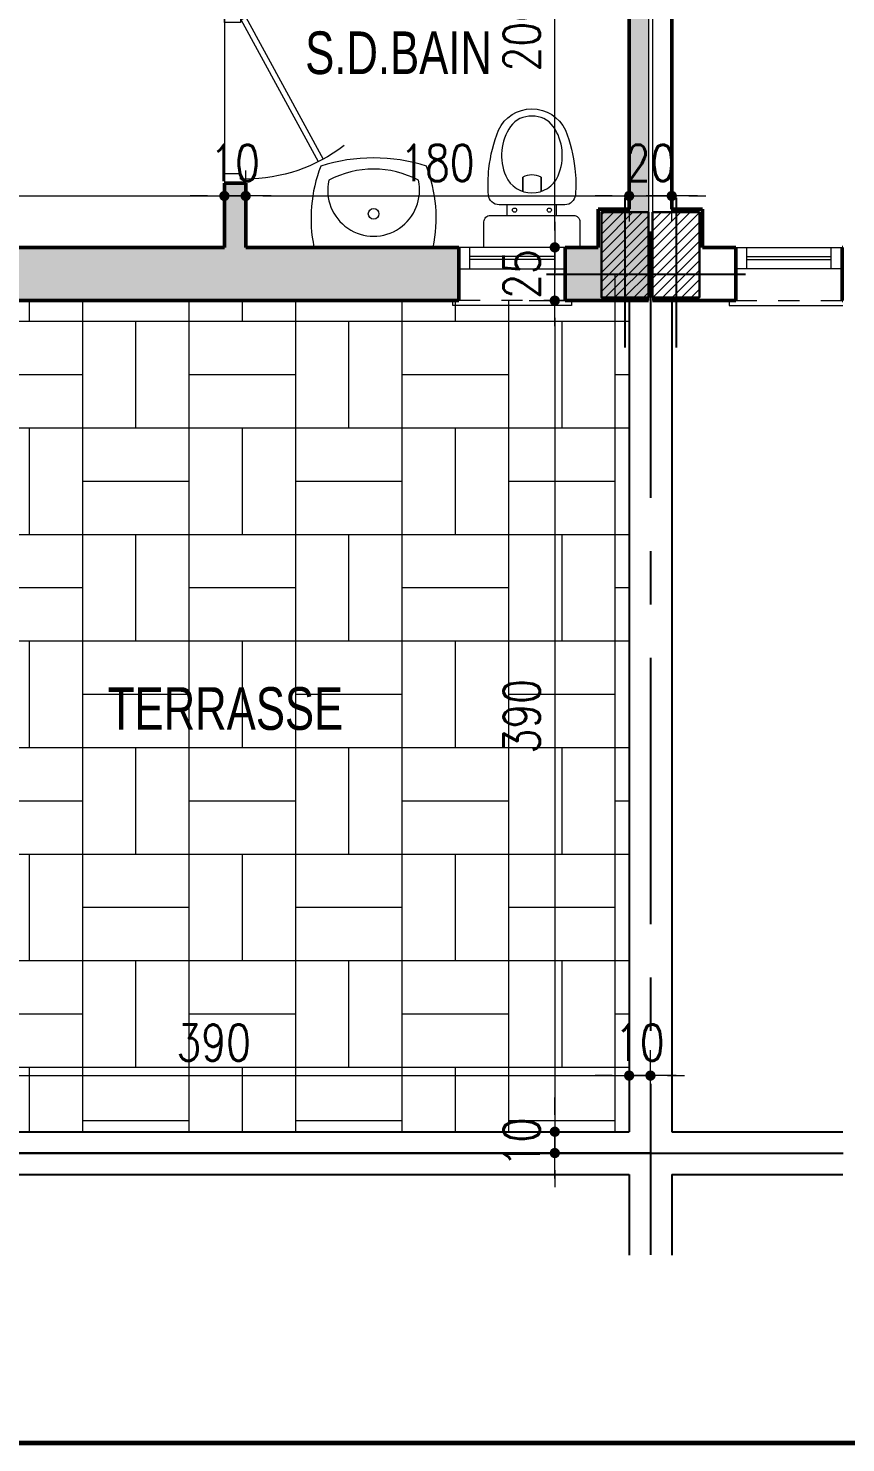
# Model space of a CAD drawing. Header units: millimetres. Extents: x 906 to 2482, y -1290 to -637.
# Drawn here: x 2043.25 to 2047.08, y -1289.76 to -1283.12 of the extents above; entities that cross this region are included whole.
import ezdxf

# ---------------------------------------------------------------- set-up
doc = ezdxf.new("R2010")
doc.units = ezdxf.units.MM
for name, pattern in [('AXES', [2, 1.25, -0.25, 0.25, -0.25]), ('CONTINU', [0]), ('HIDDEN', [0.375, 0.25, -0.125])]:
    doc.linetypes.add(name, pattern=pattern)
doc.layers.get('DEFPOINTS').update_dxf_attribs({"color": 255, "lineweight": 13})
for name, color, linetype, lineweight in [('A-signe', 7, 'Continuous', 9), ('APPUITS', 7, 'Continuous', 18), ('AXE LIMITE', 7, 'AXES', 30), ('DIM.', 4, 'Continuous', 25), ('interrompu', 7, 'HIDDEN', 15), ('MENUISERIE', 7, 'Continuous', 13), ('MUR 0.2', 7, 'Continuous', 20), ('MUR 0.25', 7, 'Continuous', 25), ('MUR 0.5', 7, 'Continuous', 50), ('mur-fort', 7, 'Continuous', 60), ('POTEAUX ARCH', 7, 'Continuous', 30), ('POTEAUX HACHURE', 7, 'Continuous', 15), ('SANITAIRE', 7, 'Continuous', 15), ('TEXTE', 7, 'Continuous', 20)]:
    doc.layers.add(name, color=color, linetype=linetype, lineweight=lineweight)
doc.layers.add('AXE', color=7, linetype='AXES')
doc.layers.add('HATCH', color=7, linetype='Continuous', lineweight=5, true_color=0xbababa)
doc.layers.add('teinte 5', color=7, linetype='Continuous', true_color=0x3d3d00)
doc.styles.add('atef', font='romans.shx', dxfattribs={"width": 0.8})
doc.styles.add('STYLE4', font='swisscl.ttf')
doc.dimstyles.new('COTEXT', dxfattribs={"dimscale": 0, "dimtxt": 0.17, "dimasz": 0.08, "dimexe": 0.015, "dimexo": 0.015, "dimgap": 0.07, "dimtad": 1, "dimdec": 0, "dimlfac": 100, "dimzin": 0, "dimdsep": 46, "dimtxsty": 'atef', "dimblk": 'SIG2', "dimcen": 0.15, "dimse1": 1, "dimse2": 1, "dimclrd": 256, "dimclre": 6, "dimclrt": 2, "dimadec": 0, "dimazin": 0, "dimtfac": 0.5, "dimtdec": 0, "dimtix": 1, "dimtmove": 2, "dimatfit": 1, "dimldrblk": 'SIG2', "dimfxl": 0.18, "dimtolj": 1, "dimtzin": 0, "dimlwd": 18, "dimarcsym": 0})
pattern_1 = [(45, (1023.69989, -388.637394), (-0.0224506403, 0.0224506403), [])]

# ---------------------------------------------------------------- blocks, each defined once
blk = doc.blocks.new('P - 0.80')
at = {"layer": 'MENUISERIE'}
for points in [[(-0.6991, 0.3412), (-0.0325, -0.0217), (-0.02, 0), (-0.6875, 0.3633)], [(-0.8, 0), (-0.78, 0), (-0.78, -0.025), (-0.755, -0.025), (-0.755, -0.1), (-0.8, -0.1)], [(0, 0), (-0.02, 0), (-0.02, -0.025), (-0.045, -0.025), (-0.045, -0.1), (0, -0.1)]]:
    blk.add_lwpolyline(points, dxfattribs=at)
blk.add_arc((-0.02, 0), 0.76, 142.54543, 180, dxfattribs=at)
blk = doc.blocks.new('L.MAIN 56-46')
at = {"layer": 'SANITAIRE', "linetype": 'Continuous'}
blk.add_line((0, 0), (0, 0.56), dxfattribs=at)
blk.add_circle((-0.1575, 0.28), 0.025, dxfattribs=at)
for centre, radius, start, end in [((-0.1365, -0.1054), 0.6792, 78.40823, 111.10552), ((0.3903, 0.2801), 0.8103, 162.16614, 197.83384), ((0.0788, 0.28), 0.4463, 151.92752, 208.07249), ((-0.2678, 0.28), 0.2153, 257.31963, 102.68038), ((-0.1365, 0.6605), 0.6744, 248.73744, 281.67531)]:
    blk.add_arc(centre, radius, start, end, dxfattribs=at)
blk = doc.blocks.new('CUVETTE -2')
at = {"layer": 'SANITAIRE'}
for p, q in [((0.1089, 0.15), (0.1089, 0.2)), ((0.3411, 0.15), (0.3411, 0.2))]:
    blk.add_line(p, q, dxfattribs=at)
at = {"layer": 'SANITAIRE', "flags": 128}
for points in [[(0.068, 0.5503, -0.290899), (0.225, 0.6501)], [(0.225, 0.6154, 0.251168), (0.1249, 0.5678)], [(0.225, 0.6501, -0.290899), (0.382, 0.5503)], [(0.3251, 0.5678, 0.251168), (0.225, 0.6154)], [(0.0232, 0.3699, -0.068521), (0.068, 0.5503)], [(0.1249, 0.5678, 0.259575), (0.1024, 0.335)], [(0.3476, 0.335, 0.259575), (0.3251, 0.5678)], [(0.382, 0.5503, -0.068521), (0.4268, 0.3699)], [(0.0212, 0.2458, -0.05039), (0.0232, 0.3699)], [(0.1024, 0.335, 0.300692), (0.225, 0.2557)], [(0.225, 0.2557, 0.300692), (0.3476, 0.335)], [(0.4268, 0.3699, -0.05039), (0.4288, 0.2458)], [(0.379, 0.2), (0.071, 0.2, -0.39005), (0.0212, 0.2458)], [(0.4288, 0.2458, -0.39005), (0.379, 0.2)], [(0.45, 0), (0, 0), (0, 0.12, -0.414214), (0.03, 0.15)], [(0.03, 0.15), (0.42, 0.15, -0.414214), (0.45, 0.12)]]:
    blk.add_lwpolyline(points, format="xyb", dxfattribs=at)
at = {"layer": 'SANITAIRE'}
for points in [[(0.1819, 0.3292), (0.1819, 0.3292), (0.1819, 0.2625), (0.1819, 0.2625)], [(0.2681, 0.3292), (0.2681, 0.3292), (0.2681, 0.2625), (0.2681, 0.2625)]]:
    blk.add_lwpolyline(points, close=True, dxfattribs=at)
at = {"layer": 'SANITAIRE', "flags": 128}
blk.add_lwpolyline([(0.45, 0.12), (0.45, 0)], dxfattribs=at)
at = {"layer": 'SANITAIRE'}
for centre in [(0.1434, 0.175), (0.3066, 0.175)]:
    blk.add_circle(centre, 0.00977, dxfattribs=at)
blk.add_arc((0.225, 0.246), 0.0937, 62.60785, 117.39215, dxfattribs=at)
blk = doc.blocks.new('SIG2')
at = {"layer": 'A-signe'}
for p, q in [((0, 1.5), (0, 0.5)), ((-1.5, 0), (-0.5, 0)), ((-0.5, 0), (0.5, 0)), ((0, 0.5), (0, -0.5)), ((0.5, 0), (1.5, 0)), ((0, -0.5), (0, -1.5))]:
    blk.add_line(p, q, dxfattribs=at)
at = {"layer": 'A-signe', "const_width": 0.3}
blk.add_lwpolyline([(-0.15, 0, 1), (0.15, 0, 1)], format="xyb", close=True, dxfattribs=at)
blk = doc.blocks.new('*D120')
at = {"layer": 'DEFPOINTS', "color": 0, "transparency": 16777216}
for p in [(2044.1656, -1283.9114), (2039.9656, -1284.0028), (2044.1656, -1284.1528)]:
    blk.add_point(p, dxfattribs=at)
at = {"layer": 'DIM.', "lineweight": 18, "transparency": 16777216}
blk.add_line((2040.0456, -1283.9114), (2044.0856, -1283.9114), dxfattribs=at)
at = {"layer": 'DIM.', "lineweight": 18, "transparency": 16777216, "xscale": 0.08, "yscale": 0.08, "zscale": 0.08, "rotation": 180}
blk.add_blockref('SIG2', (2039.9656, -1283.9114), dxfattribs=at)
at = {"layer": 'DIM.', "lineweight": 18, "transparency": 16777216, "xscale": 0.08, "yscale": 0.08, "zscale": 0.08}
blk.add_blockref('SIG2', (2044.1656, -1283.9114), dxfattribs=at)
at = {"layer": 'DIM.', "color": 2, "transparency": 16777216, "insert": (2042.0656, -1283.7564), "char_height": 0.17, "attachment_point": 5, "style": 'atef'}
blk.add_mtext('\\A1;420', dxfattribs=at)
blk = doc.blocks.new('*D121')
at = {"layer": 'DEFPOINTS', "color": 0, "transparency": 16777216}
for p in [(2044.2656, -1283.9114), (2044.1656, -1284.1528), (2044.2656, -1284.1528)]:
    blk.add_point(p, dxfattribs=at)
at = {"layer": 'DIM.', "lineweight": 18, "transparency": 16777216}
for p, q in [((2044.0856, -1283.9114), (2044.0056, -1283.9114)), ((2044.1656, -1283.9114), (2044.2656, -1283.9114)), ((2044.3456, -1283.9114), (2044.4256, -1283.9114))]:
    blk.add_line(p, q, dxfattribs=at)
at = {"layer": 'DIM.', "lineweight": 18, "transparency": 16777216, "xscale": 0.08, "yscale": 0.08, "zscale": 0.08}
blk.add_blockref('SIG2', (2044.1656, -1283.9114), dxfattribs=at)
at = {"layer": 'DIM.', "lineweight": 18, "transparency": 16777216, "xscale": 0.08, "yscale": 0.08, "zscale": 0.08, "rotation": 180}
blk.add_blockref('SIG2', (2044.2656, -1283.9114), dxfattribs=at)
at = {"layer": 'DIM.', "color": 2, "transparency": 16777216, "insert": (2044.2156, -1283.7564), "char_height": 0.17, "attachment_point": 5, "style": 'atef'}
blk.add_mtext('\\A1;10', dxfattribs=at)
blk = doc.blocks.new('*D122')
at = {"layer": 'DEFPOINTS', "color": 0, "transparency": 16777216}
for p in [(2046.0656, -1283.8135), (2046.0656, -1283.9114), (2044.2656, -1284.3022)]:
    blk.add_point(p, dxfattribs=at)
at = {"layer": 'DIM.', "lineweight": 18, "transparency": 16777216}
blk.add_line((2044.3456, -1283.9114), (2045.9856, -1283.9114), dxfattribs=at)
at = {"layer": 'DIM.', "lineweight": 18, "transparency": 16777216, "xscale": 0.08, "yscale": 0.08, "zscale": 0.08, "rotation": 180}
blk.add_blockref('SIG2', (2044.2656, -1283.9114), dxfattribs=at)
at = {"layer": 'DIM.', "lineweight": 18, "transparency": 16777216, "xscale": 0.08, "yscale": 0.08, "zscale": 0.08}
blk.add_blockref('SIG2', (2046.0656, -1283.9114), dxfattribs=at)
at = {"layer": 'DIM.', "color": 2, "transparency": 16777216, "insert": (2045.1656, -1283.7564), "char_height": 0.17, "attachment_point": 5, "style": 'atef'}
blk.add_mtext('\\A1;180', dxfattribs=at)
blk = doc.blocks.new('*D123')
at = {"layer": 'DEFPOINTS', "color": 0, "transparency": 16777216}
for p in [(2046.2656, -1283.5416), (2046.0656, -1283.8135), (2046.2656, -1283.9114)]:
    blk.add_point(p, dxfattribs=at)
at = {"layer": 'DIM.', "lineweight": 18, "transparency": 16777216}
for p, q in [((2045.9856, -1283.9114), (2045.9056, -1283.9114)), ((2046.0656, -1283.9114), (2046.2656, -1283.9114)), ((2046.3456, -1283.9114), (2046.4256, -1283.9114))]:
    blk.add_line(p, q, dxfattribs=at)
at = {"layer": 'DIM.', "lineweight": 18, "transparency": 16777216, "xscale": 0.08, "yscale": 0.08, "zscale": 0.08}
blk.add_blockref('SIG2', (2046.0656, -1283.9114), dxfattribs=at)
at = {"layer": 'DIM.', "lineweight": 18, "transparency": 16777216, "xscale": 0.08, "yscale": 0.08, "zscale": 0.08, "rotation": 180}
blk.add_blockref('SIG2', (2046.2656, -1283.9114), dxfattribs=at)
at = {"layer": 'DIM.', "color": 2, "transparency": 16777216, "insert": (2046.1656, -1283.7564), "char_height": 0.17, "attachment_point": 5, "style": 'atef'}
blk.add_mtext('\\A1;20', dxfattribs=at)
blk = doc.blocks.new('*D127')
at = {"layer": 'DEFPOINTS', "color": 0, "transparency": 16777216}
for p in [(2045.4185, -1284.1528), (2045.7165, -1284.1528), (2045.4185, -1284.4028)]:
    blk.add_point(p, dxfattribs=at)
at = {"layer": 'DIM.', "lineweight": 18, "transparency": 16777216}
for p, q in [((2045.7165, -1284.0728), (2045.7165, -1283.9928)), ((2045.7165, -1284.4028), (2045.7165, -1284.1528)), ((2045.7165, -1284.4828), (2045.7165, -1284.5628))]:
    blk.add_line(p, q, dxfattribs=at)
at = {"layer": 'DIM.', "lineweight": 18, "transparency": 16777216, "xscale": 0.08, "yscale": 0.08, "zscale": 0.08}
for p, rotation in [((2045.7165, -1284.1528), 270), ((2045.7165, -1284.4028), 90)]:
    blk.add_blockref('SIG2', p, dxfattribs=dict(at, rotation=rotation))
at = {"layer": 'DIM.', "color": 2, "transparency": 16777216, "insert": (2045.5615, -1284.2778), "char_height": 0.17, "attachment_point": 5, "rotation": 90, "style": 'atef'}
blk.add_mtext('\\A1;25', dxfattribs=at)
blk = doc.blocks.new('*D128')
at = {"layer": 'DEFPOINTS', "color": 0, "transparency": 16777216}
for p in [(2045.7165, -1282.1528), (2046.0656, -1282.1528), (2045.4185, -1284.1528)]:
    blk.add_point(p, dxfattribs=at)
at = {"layer": 'DIM.', "lineweight": 18, "transparency": 16777216}
blk.add_line((2045.7165, -1284.0728), (2045.7165, -1282.2328), dxfattribs=at)
at = {"layer": 'DIM.', "lineweight": 18, "transparency": 16777216, "xscale": 0.08, "yscale": 0.08, "zscale": 0.08}
for p, rotation in [((2045.7165, -1282.1528), 90), ((2045.7165, -1284.1528), 270)]:
    blk.add_blockref('SIG2', p, dxfattribs=dict(at, rotation=rotation))
at = {"layer": 'DIM.', "color": 2, "transparency": 16777216, "insert": (2045.5615, -1283.1528), "char_height": 0.17, "attachment_point": 5, "rotation": 90, "style": 'atef'}
blk.add_mtext('\\A1;200', dxfattribs=at)
blk = doc.blocks.new('*D96')
at = {"layer": 'DEFPOINTS', "color": 0, "transparency": 16777216}
for p in [(2046.0656, -1288.0394), (2042.1656, -1288.3028), (2046.0656, -1288.3028)]:
    blk.add_point(p, dxfattribs=at)
at = {"layer": 'DIM.', "lineweight": 18, "transparency": 16777216}
blk.add_line((2042.2456, -1288.0394), (2045.9856, -1288.0394), dxfattribs=at)
at = {"layer": 'DIM.', "lineweight": 18, "transparency": 16777216, "xscale": 0.08, "yscale": 0.08, "zscale": 0.08, "rotation": 180}
blk.add_blockref('SIG2', (2042.1656, -1288.0394), dxfattribs=at)
at = {"layer": 'DIM.', "lineweight": 18, "transparency": 16777216, "xscale": 0.08, "yscale": 0.08, "zscale": 0.08}
blk.add_blockref('SIG2', (2046.0656, -1288.0394), dxfattribs=at)
at = {"layer": 'DIM.', "color": 2, "transparency": 16777216, "insert": (2044.1156, -1287.8844), "char_height": 0.17, "attachment_point": 5, "style": 'atef'}
blk.add_mtext('\\A1;390', dxfattribs=at)
blk = doc.blocks.new('*D97')
at = {"layer": 'DEFPOINTS', "color": 0, "transparency": 16777216}
for p in [(2046.1656, -1288.0394), (2046.0656, -1288.3028), (2046.1656, -1288.4028)]:
    blk.add_point(p, dxfattribs=at)
at = {"layer": 'DIM.', "lineweight": 18, "transparency": 16777216}
for p, q in [((2045.9856, -1288.0394), (2045.9056, -1288.0394)), ((2046.0656, -1288.0394), (2046.1656, -1288.0394)), ((2046.2456, -1288.0394), (2046.3256, -1288.0394))]:
    blk.add_line(p, q, dxfattribs=at)
at = {"layer": 'DIM.', "lineweight": 18, "transparency": 16777216, "xscale": 0.08, "yscale": 0.08, "zscale": 0.08}
blk.add_blockref('SIG2', (2046.0656, -1288.0394), dxfattribs=at)
at = {"layer": 'DIM.', "lineweight": 18, "transparency": 16777216, "xscale": 0.08, "yscale": 0.08, "zscale": 0.08, "rotation": 180}
blk.add_blockref('SIG2', (2046.1656, -1288.0394), dxfattribs=at)
at = {"layer": 'DIM.', "color": 2, "transparency": 16777216, "insert": (2046.1156, -1287.8844), "char_height": 0.17, "attachment_point": 5, "style": 'atef'}
blk.add_mtext('\\A1;10', dxfattribs=at)
blk = doc.blocks.new('*D98')
at = {"layer": 'DEFPOINTS', "color": 0, "transparency": 16777216}
for p in [(2045.4185, -1284.4028), (2045.7165, -1288.3028), (2046.0656, -1288.3028)]:
    blk.add_point(p, dxfattribs=at)
at = {"layer": 'DIM.', "lineweight": 18, "transparency": 16777216}
blk.add_line((2045.7165, -1284.4828), (2045.7165, -1288.2228), dxfattribs=at)
at = {"layer": 'DIM.', "lineweight": 18, "transparency": 16777216, "xscale": 0.08, "yscale": 0.08, "zscale": 0.08}
for p, rotation in [((2045.7165, -1284.4028), 90), ((2045.7165, -1288.3028), 270)]:
    blk.add_blockref('SIG2', p, dxfattribs=dict(at, rotation=rotation))
at = {"layer": 'DIM.', "color": 2, "transparency": 16777216, "insert": (2045.5615, -1286.3528), "char_height": 0.17, "attachment_point": 5, "rotation": 90, "style": 'atef'}
blk.add_mtext('\\A1;390', dxfattribs=at)
blk = doc.blocks.new('*D84')
at = {"layer": 'DEFPOINTS', "color": 0, "transparency": 16777216}
for p in [(2046.0656, -1288.3028), (2045.7165, -1288.4028), (2046.1656, -1288.4028)]:
    blk.add_point(p, dxfattribs=at)
at = {"layer": 'DIM.', "lineweight": 18, "transparency": 16777216}
for p, q in [((2045.7165, -1288.2228), (2045.7165, -1288.1428)), ((2045.7165, -1288.3028), (2045.7165, -1288.4028)), ((2045.7165, -1288.4828), (2045.7165, -1288.5628))]:
    blk.add_line(p, q, dxfattribs=at)
at = {"layer": 'DIM.', "lineweight": 18, "transparency": 16777216, "xscale": 0.08, "yscale": 0.08, "zscale": 0.08}
for p, rotation in [((2045.7165, -1288.3028), 270), ((2045.7165, -1288.4028), 90)]:
    blk.add_blockref('SIG2', p, dxfattribs=dict(at, rotation=rotation))
at = {"layer": 'DIM.', "color": 2, "transparency": 16777216, "insert": (2045.5615, -1288.3528), "char_height": 0.17, "attachment_point": 5, "rotation": 90, "style": 'atef'}
blk.add_mtext('\\A1;10', dxfattribs=at)

msp = doc.modelspace()

# ---------------------------------------------------------------- hatches: boundary and pattern name
at = {"layer": 'HATCH'}
h = msp.add_hatch(dxfattribs=at)
h.set_pattern_fill('164', pattern_type=2)
h.set_pattern_definition([(0, (0, 0), (0.5, 0.5), []), (0, (0, 0.25), (0.5, 0.5), [0.5, -0.5]), (90, (0, 0), (-0.5, 0.5), []), (90, (0.25, 0.5), (-0.5, 0.5), [0.5, -0.5])])
edge = h.paths.add_edge_path()
edge.add_ellipse((2042.1661, -1286.8286), major_axis=(0, -0.1), ratio=0.218235, start_angle=180, end_angle=180.01653, ccw=False)
edge.add_ellipse((2042.1661, -1286.8286), major_axis=(0, -0.1), ratio=0.218235, start_angle=6.40197, end_angle=179.95645, ccw=False)
edge.add_line((2042.1656, -1286.932), (2042.1656, -1287.2828))
edge.add_line((2042.1656, -1287.2828), (2042.1859, -1287.2828))
edge.add_line((2042.1859, -1287.2828), (2042.1859, -1288.3028))
edge.add_line((2042.1859, -1288.3028), (2042.1758, -1288.3028))
edge.add_line((2042.1758, -1288.3028), (2046.0656, -1288.3028))
edge.add_line((2046.0656, -1288.3028), (2046.0656, -1284.2778))
edge.add_line((2046.0656, -1284.2778), (2045.9177, -1284.2778))
edge.add_line((2045.9177, -1284.2778), (2045.7656, -1284.2778))
edge.add_line((2045.7656, -1284.2778), (2045.7656, -1284.4028))
edge.add_line((2045.7656, -1284.4028), (2045.2656, -1284.4028))
edge.add_line((2045.2656, -1284.4028), (2042.1656, -1284.4028))
edge.add_line((2042.1656, -1284.4028), (2042.1656, -1284.9028))
edge.add_line((2042.1656, -1284.9028), (2042.2456, -1284.9028))
edge.add_line((2042.2456, -1284.9028), (2042.2456, -1285.1328))
edge.add_line((2042.2456, -1285.1328), (2042.2656, -1285.1328))
edge.add_line((2042.2656, -1285.1328), (2042.2656, -1286.173))
edge.add_line((2042.2656, -1286.173), (2042.2456, -1286.403))
edge.add_line((2042.2456, -1286.403), (2042.1656, -1286.4028))
edge.add_line((2042.1656, -1286.4028), (2042.1656, -1286.7286))
edge.add_line((2042.1656, -1286.7286), (2042.1661, -1286.7286))
at = {"layer": 'POTEAUX HACHURE'}
h = msp.add_hatch(dxfattribs=at)
h.set_pattern_fill('ANSI31', color=256, scale=0.01)
h.set_pattern_definition(pattern_1)
h.paths.add_polyline_path([(2046.1556, -1284.3878), (2045.9356, -1284.3878), (2045.9356, -1283.9878), (2046.1556, -1283.9878)])
h = msp.add_hatch(dxfattribs=at)
h.set_pattern_fill('ANSI31', color=256, scale=0.01)
h.set_pattern_definition(pattern_1)
h.paths.add_polyline_path([(2046.1756, -1284.3878), (2046.3956, -1284.3878), (2046.3956, -1283.9878), (2046.1756, -1283.9878)])
at = {"layer": 'teinte 5', "linetype": 'CONTINU'}
h = msp.add_hatch(color=256, dxfattribs=at)
h.dxf.hatch_style = 1
h.paths.add_polyline_path([(2046.1556, -1278.5028), (2045.5156, -1278.5028), (2045.5156, -1278.4228), (2045.2656, -1278.4228), (2045.2656, -1278.7528), (2046.0656, -1278.7528), (2046.0656, -1282.0528), (2044.1656, -1282.0528), (2044.1656, -1282.8528), (2044.0784, -1282.8528), (2044.0784, -1282.9528), (2044.1656, -1282.9528), (2044.1656, -1283.0519), (2044.2656, -1283.0519), (2044.2656, -1282.1528), (2046.0656, -1282.1528), (2046.0656, -1283.9728), (2045.9206, -1283.9728), (2045.9206, -1284.1528), (2045.7656, -1284.1528), (2045.7656, -1284.4028), (2046.1556, -1284.4028)])
h = msp.add_hatch(color=256, dxfattribs=at)
h.dxf.hatch_style = 1
h.paths.add_polyline_path([(2045.2656, -1284.1528), (2044.2656, -1284.1528), (2044.2656, -1283.8519), (2044.1656, -1283.8519), (2044.1656, -1284.1528), (2041.005, -1284.1528), (2041.005, -1284.2528), (2041.9156, -1284.2528), (2041.9156, -1285.1528), (2042.2456, -1285.153), (2042.2456, -1284.903), (2042.1656, -1284.9028), (2042.1656, -1284.4028), (2045.2656, -1284.4028)])

# ---------------------------------------------------------------- linework, layer by layer
at = {"layer": 'APPUITS'}
for points in [[(2045.7956, -1284.4028), (2045.7956, -1284.4257), (2045.2377, -1284.4257), (2045.2377, -1284.4028)], [(2046.5356, -1284.4028), (2046.5356, -1284.4257), (2047.0685, -1284.4257)]]:
    msp.add_lwpolyline(points, dxfattribs=at)
at = {"layer": 'AXE'}
for p, q in [((2046.0456, -1283.9196), (2046.0456, -1284.6226)), ((2046.2856, -1283.9196), (2046.2856, -1284.6226)), ((2046.1656, -1284.0785), (2046.1656, -1288.88)), ((2045.6777, -1284.2778), (2046.3709, -1284.2778)), ((2045.9177, -1284.2778), (2046.6109, -1284.2778)), ((2046.1656, -1288.4028), (2047.0708, -1288.4028))]:
    msp.add_line(p, q, dxfattribs=at)
at = {"layer": 'AXE LIMITE', "linetype": 'CONTINU'}
msp.add_lwpolyline([(2046.1656, -1288.4028), (2039.3156, -1288.4028), (2039.3156, -1286.2028), (2035.9738, -1286.2028), (2034.7656, -1284.9945), (2034.7656, -1281.2528)], dxfattribs=at)
at = {"layer": 'interrompu', "ltscale": 0.2}
for p, q in [((2045.7656, -1284.4028), (2045.2656, -1284.4028)), ((2046.5656, -1284.4028), (2047.0656, -1284.4028))]:
    msp.add_line(p, q, dxfattribs=at)
at = {"layer": 'MENUISERIE'}
for p, q in [((2044.1656, -1283.0519), (2044.1656, -1283.8519)), ((2045.7656, -1284.1528), (2045.2656, -1284.1528)), ((2045.3177, -1284.2528), (2045.3177, -1284.1528)), ((2045.7156, -1284.1953), (2045.3178, -1284.1953)), ((2045.7156, -1284.1528), (2045.7156, -1284.2528)), ((2046.5656, -1284.1528), (2047.0656, -1284.1528)), ((2046.6156, -1284.1528), (2046.6156, -1284.2528)), ((2046.6156, -1284.1953), (2047.0133, -1284.1953)), ((2047.0135, -1284.2528), (2047.0135, -1284.1528)), ((2045.2681, -1284.2528), (2045.7656, -1284.2528)), ((2045.7156, -1284.2103), (2045.3178, -1284.2103)), ((2047.063, -1284.2528), (2046.5656, -1284.2528)), ((2046.6156, -1284.2103), (2047.0133, -1284.2103))]:
    msp.add_line(p, q, dxfattribs=at)
at = {"layer": 'MUR 0.2'}
for p, q in [((2046.1556, -1278.5028), (2046.1556, -1284.4028)), ((2046.1756, -1278.5028), (2046.1756, -1284.4028))]:
    msp.add_line(p, q, dxfattribs=at)
at = {"layer": 'MUR 0.25', "linetype": 'Continuous'}
for p, q in [((2046.0656, -1284.4028), (2046.0656, -1288.3028)), ((2046.2656, -1284.4028), (2046.2656, -1288.3028)), ((2042.1656, -1288.3028), (2046.0656, -1288.3028)), ((2046.2656, -1288.3028), (2047.0685, -1288.3028)), ((2042.1656, -1288.5028), (2046.0656, -1288.5028)), ((2046.0656, -1288.5028), (2046.0656, -1288.8824)), ((2046.2656, -1288.5028), (2047.0685, -1288.5028)), ((2046.2656, -1288.5028), (2046.2656, -1288.8824))]:
    msp.add_line(p, q, dxfattribs=at)
at = {"layer": 'MUR 0.5'}
for p, q in [((2046.0656, -1282.1528), (2046.0656, -1283.9728)), ((2046.2656, -1282.1528), (2046.2656, -1283.9728)), ((2044.1656, -1283.8519), (2044.1656, -1284.1528)), ((2044.2656, -1283.8519), (2044.1656, -1283.8519)), ((2044.2656, -1283.8519), (2044.2656, -1284.1528)), ((2045.9206, -1284.1528), (2045.9206, -1283.9728)), ((2045.9206, -1283.9728), (2046.0656, -1283.9728)), ((2046.4106, -1283.9728), (2046.2656, -1283.9728)), ((2046.4106, -1284.1528), (2046.4106, -1283.9728)), ((2041.005, -1284.1528), (2044.1656, -1284.1528)), ((2044.2656, -1284.1528), (2045.2656, -1284.1528)), ((2045.2656, -1284.1528), (2045.2656, -1284.4028)), ((2045.7656, -1284.1528), (2045.9206, -1284.1528)), ((2045.7656, -1284.1528), (2045.7656, -1284.4028)), ((2046.4106, -1284.1528), (2046.5656, -1284.1528)), ((2046.5656, -1284.1528), (2046.5656, -1284.4028)), ((2047.0656, -1284.1528), (2047.0656, -1284.4028)), ((2047.0656, -1284.1528), (2047.0685, -1284.1528)), ((2042.1656, -1284.4028), (2045.2656, -1284.4028)), ((2045.7656, -1284.4028), (2046.1556, -1284.4028)), ((2046.1756, -1284.4028), (2046.5656, -1284.4028)), ((2047.0656, -1284.4028), (2047.0685, -1284.4028))]:
    msp.add_line(p, q, dxfattribs=at)
at = {"layer": 'mur-fort'}
msp.add_lwpolyline([(2027.8364, -1268.8638), (2027.8364, -1289.762), (2058.0227, -1289.762), (2058.0227, -1268.8638)], close=True, dxfattribs=at)
msp.add_lwpolyline([(2051.8496, -1268.8638), (2027.8364, -1268.8638), (2027.8364, -1289.762), (2051.8496, -1289.762), (2051.8496, -1273.0695)], dxfattribs=at)
at = {"layer": 'POTEAUX ARCH'}
for points in [[(2046.1556, -1284.3878), (2045.9356, -1284.3878), (2045.9356, -1283.9878), (2046.1556, -1283.9878)], [(2046.1756, -1284.3878), (2046.3956, -1284.3878), (2046.3956, -1283.9878), (2046.1756, -1283.9878)]]:
    msp.add_lwpolyline(points, close=True, dxfattribs=at)

# ---------------------------------------------------------------- block references
at = {"layer": 'MENUISERIE', "xscale": -1, "rotation": 270}
msp.add_blockref('P - 0.80', (2044.2656, -1283.0519), dxfattribs=at)
at = {"layer": 'SANITAIRE'}
msp.add_blockref('CUVETTE -2', (2045.3842, -1284.1528), dxfattribs=at)
at = {"layer": 'SANITAIRE', "rotation": 270}
msp.add_blockref('L.MAIN 56-46', (2044.5861, -1284.1528), dxfattribs=at)

# ---------------------------------------------------------------- texts
at = {"layer": 'TEXTE', "color": 7, "style": 'STYLE4'}
msp.add_text('TERRASSE', height=0.2, dxfattribs=at).set_placement((2043.6185, -1286.4167))
at = {"layer": 'TEXTE', "color": 7, "insert": (2044.5447, -1283.1395), "char_height": 0.2, "width": 0.808023, "attachment_point": 1, "style": 'STYLE4'}
msp.add_mtext('S.D.BAIN', dxfattribs=at)

# ---------------------------------------------------------------- dimensions: what is measured, and where the dimension line sits
at = {"layer": 'DIM.'}
for base, p1, p2, picture, middle in [((2045.7165, -1282.1528), (2045.4185, -1284.1528), (2046.0656, -1282.1528), '*D128', (2045.5615, -1283.1528)), ((2045.7165, -1284.1528), (2045.4185, -1284.4028), (2045.4185, -1284.1528), '*D127', (2045.5615, -1284.2778)), ((2045.7165, -1288.3028), (2045.4185, -1284.4028), (2046.0656, -1288.3028), '*D98', (2045.5615, -1286.3528)), ((2045.7165, -1288.4028), (2046.0656, -1288.3028), (2046.1656, -1288.4028), '*D84', (2045.5615, -1288.3528))]:
    dim = msp.add_linear_dim(base=base, p1=p1, p2=p2, angle=90, dimstyle='COTEXT', override={"dimscale": 1}, dxfattribs=at)
    dim.commit()
    dim.dimension.update_dxf_attribs({"geometry": picture, "text_midpoint": middle})
for base, p1, p2, picture, middle in [((2046.2656, -1283.9114), (2046.0656, -1283.8135), (2046.2656, -1283.5416), '*D123', (2046.1656, -1283.7564)), ((2044.1656, -1283.9114), (2039.9656, -1284.0028), (2044.1656, -1284.1528), '*D120', (2042.0656, -1283.7564)), ((2044.2656, -1283.9114), (2044.1656, -1284.1528), (2044.2656, -1284.1528), '*D121', (2044.2156, -1283.7564)), ((2046.0656, -1283.9114), (2044.2656, -1284.3022), (2046.0656, -1283.8135), '*D122', (2045.1656, -1283.7564)), ((2046.0656, -1288.0394), (2042.1656, -1288.3028), (2046.0656, -1288.3028), '*D96', (2044.1156, -1287.8844)), ((2046.1656, -1288.0394), (2046.0656, -1288.3028), (2046.1656, -1288.4028), '*D97', (2046.1156, -1287.8844))]:
    dim = msp.add_linear_dim(base=base, p1=p1, p2=p2, dimstyle='COTEXT', override={"dimscale": 1}, dxfattribs=at)
    dim.commit()
    dim.dimension.update_dxf_attribs({"geometry": picture, "text_midpoint": middle})

doc.saveas('drawing.dxf')
